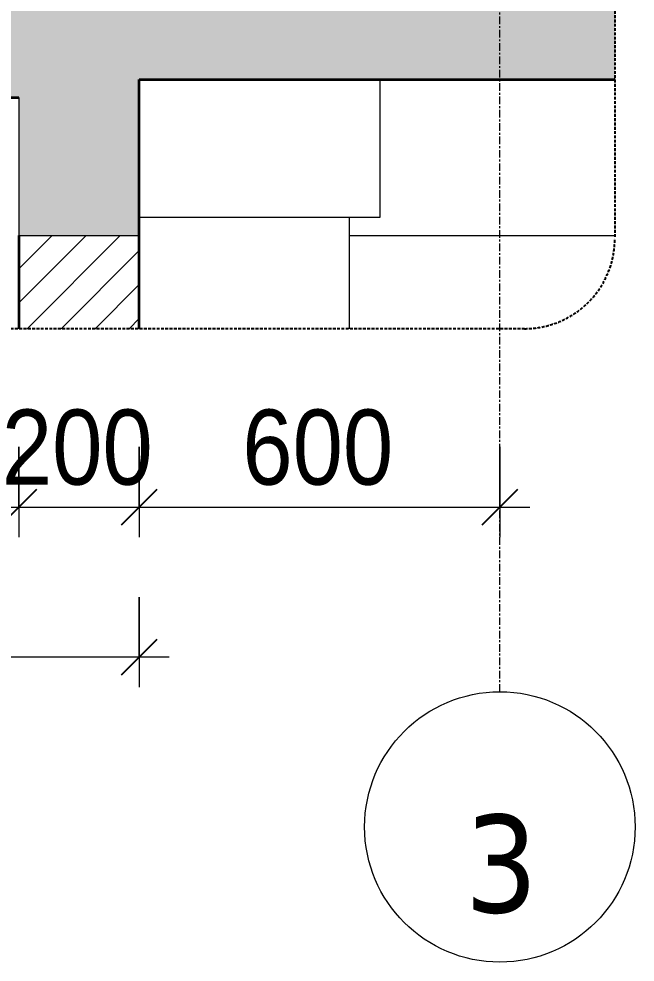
# Model space of a CAD drawing. Header units: millimetres. Extents: x 32270 to 221883, y 3811 to 78637.
# Drawn here: x 66870 to 67895, y 3891 to 5461 of the extents above; entities that cross this region are included whole.
import ezdxf

# ---------------------------------------------------------------- set-up
doc = ezdxf.new("R2010")
doc.units = ezdxf.units.MM
doc.linetypes.add('Grid Line', pattern=[22.225, 12.7, -3.175, 3.175, -3.175])
doc.linetypes.add('Hidden', pattern=[7.14375, 4.7625, -2.38125])
for name, color, linetype, lineweight in [('0-5', 130, 'Continuous', 5), ('A-ANNO-DIMS', 211, 'Continuous', 9), ('A-ANNO-DIMS-50', 211, 'Continuous', 9), ('A-DETL-GENF', 92, 'Continuous', 18), ('A-DETL-GENF-3', 92, 'Hidden', 25), ('A-DETL-GENF-4', 9, 'Continuous', 18), ('A-DETL-MEDM', 33, 'Continuous', 35), ('A-DETL-THIN', 151, 'Continuous', 18), ('A-WALL', 113, 'Continuous', 18), ('A-WALL-2', 7, 'Continuous', 35), ('A-WALL-PATT-2', 111, 'Continuous', 18), ('S-BEAM-1', 250, 'Continuous', 18), ('S-GRID-1', 1, 'Grid Line', 9), ('S-GRID-IDEN', 1, 'Continuous', 9)]:
    doc.layers.add(name, color=color, linetype=linetype, lineweight=lineweight)
doc.styles.add('Tahoma_B', font='tahomabd.ttf', dxfattribs={"height": 162.5})
doc.styles.add('UTM Avo', font='', dxfattribs={"width": 0.9, "height": 125})
doc.styles.get('UTM Avo').set_extended_font_data('UTM Avo')
doc.dimstyles.new('1_Dim_chi_tiet_2_5', dxfattribs={"dimscale": 304.8, "dimtxt": 124.912619, "dimasz": 0.19685, "dimexe": 0.164042, "dimexo": 0.0625, "dimgap": 0.016404, "dimtad": 1, "dimdec": 0, "dimrnd": 5, "dimzin": 0, "dimdsep": 46, "dimtxsty": 'UTM Avo', "dimblk1": 'OBLIQUE', "dimblk2": 'OBLIQUE', "dimsah": 1, "dimcen": 0.09, "dimdle": 0.164042, "dimazin": 0, "dimtfac": 1, "dimtdec": 4, "dimtix": 1, "dimtmove": 0, "dimatfit": 3, "dimfxl": 0.328084, "dimfxlon": 1, "dimtvp": 1, "dimtolj": 1, "dimtzin": 0, "dimarcsym": 2})

# ---------------------------------------------------------------- blocks, each defined once
blk = doc.blocks.new('NCV_TKTC_KET CAU_rvt-3-TKCS_CĂN HỘ LOẠI 3A - MẶT CẮT 2')
at = {"layer": 'S-BEAM-1'}
for p, q in [((42053, 5130), (42053, 5360)), ((42452.7, 5360), (42452.7, 5130)), ((42302.7, 5130), (42053, 5130)), ((42452.7, 5130), (42302.7, 5130)), ((42402.6, 5100), (42843.8, 5100))]:
    blk.add_line(p, q, dxfattribs=at)
blk = doc.blocks.new('BORDER VIEW - BORDER VIEW-3699930-TKCS_CĂN HỘ LOẠI 3A - MẶT CẮT 2')
at = {"layer": 'A-DETL-GENF-3'}
for p, q in [((42843.8, 9245.8), (42843.8, 5095)), ((42693.8, 4945), (33512.6, 4945))]:
    blk.add_line(p, q, dxfattribs=at)
blk.add_arc((42693.8, 5095), 150, 270, 0, dxfattribs=at)
blk = doc.blocks.new('Grid - M_Grid Head - Circle-353313-TKCS_CĂN HỘ LOẠI 3A - MẶT CẮT 2')
at = {"layer": 'S-GRID-IDEN'}
blk.add_circle((33652.6, 4115.7), 225, dxfattribs=at)
blk = doc.blocks.new('DIMBLOCK73-TKCS_CĂN HỘ LOẠI 3A - MẶT CẮT 2')
at = {"layer": 'A-ANNO-DIMS-50'}
for p, q in [((65069.9, 4748.1), (65069.9, 4598.1)), ((65069.9, 4648.1), (65069.9, 4748.1)), ((66870, 4748.1), (66870, 4598.1)), ((66870, 4648.1), (66870, 4748.1)), ((65069.9, 4648.1), (66870, 4648.1))]:
    blk.add_line(p, q, dxfattribs=at)
at = {"layer": 'A-ANNO-DIMS-50', "lineweight": 25}
for p, q in [((65069.9, 4648.1), (65099.9, 4678.1)), ((66870, 4648.1), (66900, 4678.1)), ((65069.9, 4648.1), (65039.9, 4618.1)), ((66870, 4648.1), (66840, 4618.1))]:
    blk.add_line(p, q, dxfattribs=at)
at = {"layer": 'A-ANNO-DIMS-50', "color": 0, "insert": (65798.8, 4810.4), "char_height": 125, "width": 410.824, "attachment_point": 1, "line_spacing_factor": 1.110334, "style": 'UTM Avo'}
blk.add_mtext('1800', dxfattribs=at)
blk = doc.blocks.new('_Oblique')
at = {"color": 0, "linetype": 'ByBlock', "lineweight": -2}
blk.add_line((-0.5, -0.5), (0.5, 0.5), dxfattribs=at)
blk = doc.blocks.new('DIMBLOCK74-TKCS_CĂN HỘ LOẠI 3A - MẶT CẮT 2')
at = {"layer": 'A-ANNO-DIMS-50'}
for p, q in [((66870, 4748.1), (66870, 4598.1)), ((66870, 4648.1), (66870, 4748.1)), ((67070, 4748.1), (67070, 4598.1)), ((67070, 4648.1), (67070, 4748.1)), ((66870, 4648.1), (67070, 4648.1))]:
    blk.add_line(p, q, dxfattribs=at)
at = {"layer": 'A-ANNO-DIMS-50', "lineweight": 25}
for p, q in [((66870, 4648.1), (66900, 4678.1)), ((67070, 4648.1), (67100, 4678.1)), ((66870, 4648.1), (66840, 4618.1)), ((67070, 4648.1), (67040, 4618.1))]:
    blk.add_line(p, q, dxfattribs=at)
at = {"layer": 'A-ANNO-DIMS-50', "color": 0, "insert": (66841.6, 4810.4), "char_height": 125, "width": 308.118, "attachment_point": 1, "line_spacing_factor": 1.110334, "style": 'UTM Avo'}
blk.add_mtext('200', dxfattribs=at)
blk = doc.blocks.new('DIMBLOCK75-TKCS_CĂN HỘ LOẠI 3A - MẶT CẮT 2')
at = {"layer": 'A-ANNO-DIMS-50'}
for p, q in [((67070, 4748.1), (67070, 4598.1)), ((67070, 4648.1), (67070, 4748.1)), ((67669.9, 4748.1), (67669.9, 4598.1)), ((67669.9, 4648.1), (67669.9, 4748.1)), ((67070, 4648.1), (67719.9, 4648.1))]:
    blk.add_line(p, q, dxfattribs=at)
at = {"layer": 'A-ANNO-DIMS-50', "lineweight": 25}
for p, q in [((67070, 4648.1), (67100, 4678.1)), ((67669.9, 4648.1), (67699.9, 4678.1)), ((67070, 4648.1), (67040, 4618.1)), ((67669.9, 4648.1), (67639.9, 4618.1))]:
    blk.add_line(p, q, dxfattribs=at)
at = {"layer": 'A-ANNO-DIMS-50', "color": 0, "insert": (67241.6, 4810.4), "char_height": 125, "width": 308.118, "attachment_point": 1, "line_spacing_factor": 1.110334, "style": 'UTM Avo'}
blk.add_mtext('600', dxfattribs=at)
blk = doc.blocks.new('DIMBLOCK76-TKCS_CĂN HỘ LOẠI 3A - MẶT CẮT 2')
at = {"layer": 'A-ANNO-DIMS-50'}
for p, q in [((58669.9, 4498.1), (58669.9, 4348.1)), ((58669.9, 4398.1), (58669.9, 4498.1)), ((67070, 4498.1), (67070, 4348.1)), ((67070, 4398.1), (67070, 4498.1)), ((67120, 4398.1), (58619.9, 4398.1))]:
    blk.add_line(p, q, dxfattribs=at)
at = {"layer": 'A-ANNO-DIMS-50', "lineweight": 25}
for p, q in [((58669.9, 4398.1), (58699.9, 4428.1)), ((67070, 4398.1), (67100, 4428.1)), ((58669.9, 4398.1), (58639.9, 4368.1)), ((67070, 4398.1), (67040, 4368.1))]:
    blk.add_line(p, q, dxfattribs=at)
at = {"layer": 'A-ANNO-DIMS-50', "color": 0, "insert": (62698.8, 4560.4), "char_height": 125, "width": 410.824, "attachment_point": 1, "line_spacing_factor": 1.110334, "style": 'UTM Avo'}
blk.add_mtext('8400', dxfattribs=at)

msp = doc.modelspace()

# ---------------------------------------------------------------- hatches: boundary and pattern name
at = {"layer": 'A-DETL-GENF-4'}
h = msp.add_hatch(dxfattribs=at)
h.set_pattern_fill('FP_3', color=256, style=0, pattern_type=2)
h.set_pattern_definition([(50, (62709.7, 15875), (364.368, -31.878), [38.1, -419.1]), (355, (62709.7, 15875), (-70.486, 382.113), [30.48, -335.28]), (100.451, (62740.06, 15872.34), (293.885, 350.233), [32.38, -356.18]), (46.184, (62709.7, 15976.6), (542.158, -84.086), [57.15, -628.65]), (96.636, (62754.9, 15969.6), (474.805, 494.855), [48.57, -534.27]), (351.184, (62709.7, 15976.6), (474.81, 494.85), [45.72, -502.92]), (21, (62760.5, 15951.2), (303.2285, -204.5305), [38.1, -419.1]), (326, (62760.5, 15951.2), (123.604, 368.376), [30.48, -335.28]), (71.451, (62785.77, 15934.16), (426.834, 163.843), [32.38, -356.18]), (37.5, (62709.7, 15875), (6.1766, 169.1102), [3.353, -327.863, 3.353, -337.007, -336.55]), (37.5, (62709.7, 15875), (6.1766, 169.1102), [-671.576, 3.353, -333.197]), (7.5, (62709.7, 15875), (133.639, 200.3615), [3.353, -190.703, 3.353, -320.243, -128.27]), (7.5, (62709.7, 15875), (133.639, 200.3615), [-517.652, 3.353, -124.917]), (327.5, (62596.42, 15875), (271.1818, -11.4584), [3.353, -123.647, 3.353, -392.887, -525.78]), (327.5, (62596.42, 15875), (271.1818, -11.4584), [-523.24, 3.353, -522.427]), (317.5, (62545.62, 15875), (296.2585, 50.853), [3.353, -161.747, 3.353, -259.791, -373.38]), (317.5, (62545.62, 15875), (296.2585, 50.853), [-428.244, 3.353, -370.027]), (45, (62709.7, 15875), (-125.7236, 125.7236), []), (45, (62709.7, 16065.5), (-125.7236, 125.7236), [])])
h.paths.add_polyline_path([(62970, 4950), (63270, 4950), (63270, 5330), (66869.9, 5330), (66869.9, 5100), (67070, 5100), (67070, 5360), (67861.2, 5360), (67861.2, 5530), (67070, 5530), (67070, 5500), (63069.9, 5500), (63069.9, 5550), (58669.9, 5550), (58669.9, 4950), (58969.9, 4950), (58969.9, 5380), (62970, 5380)])
h.paths.add_polyline_path([(62059.9, 7810), (62059.9, 7920), (61979.9, 7920), (61979.9, 7810), (62031.8, 7810)])
h.paths.add_polyline_path([(62970, 8350), (63270, 8350), (63270, 8730), (66869.9, 8730), (66869.9, 8500), (67070, 8500), (67070, 8760), (67861.2, 8760), (67861.2, 8930), (67070, 8930), (67070, 8900), (63069.9, 8900), (63069.9, 8950), (58669.9, 8950), (58669.9, 8350), (58969.9, 8350), (58969.9, 8785), (62970, 8785), (62970, 8432.2)])
at = {"layer": 'A-WALL-PATT-2'}
h = msp.add_hatch(dxfattribs=at)
h.set_pattern_fill('FP_8', color=256, style=0, pattern_type=2)
h.set_pattern_definition([(45, (62709.7, 15875), (-28.28427, 28.28427), [])])
h.paths.add_polyline_path([(66870, 4945), (67070, 4945), (67070, 5100), (66870, 5100)])

# ---------------------------------------------------------------- linework, layer by layer
at = {"layer": 'A-DETL-MEDM'}
for p, q in [((67070, 5100), (67070, 5360)), ((67070, 5360), (67603.4, 5360)), ((67603.4, 5360), (67861.2, 5360)), ((63270, 5330), (66869.9, 5330))]:
    msp.add_line(p, q, dxfattribs=at)
at = {"layer": 'A-DETL-THIN'}
for p, q in [((66869.9, 5330), (66869.9, 5100)), ((66869.9, 5100), (67070, 5100))]:
    msp.add_line(p, q, dxfattribs=at)
at = {"layer": 'A-WALL'}
msp.add_line((67420, 4945), (67420, 5130), dxfattribs=at)
at = {"layer": 'A-WALL-2'}
for p, q in [((66870, 5100), (66870, 4945)), ((67070, 4945), (67070, 5100))]:
    msp.add_line(p, q, dxfattribs=at)
at = {"layer": 'S-GRID-1'}
msp.add_line((67669.9, 4340.7), (67669.9, 5590.7), dxfattribs=at)

# ---------------------------------------------------------------- block references
at = {"layer": '0-5'}
msp.add_blockref('NCV_TKTC_KET CAU_rvt-3-TKCS_CĂN HỘ LOẠI 3A - MẶT CẮT 2', (25017.4, 0), dxfattribs=at)
at = {"layer": 'A-DETL-GENF'}
msp.add_blockref('BORDER VIEW - BORDER VIEW-3699930-TKCS_CĂN HỘ LOẠI 3A - MẶT CẮT 2', (25017.4, 0), dxfattribs=at)
at = {"layer": 'S-GRID-IDEN'}
msp.add_blockref('Grid - M_Grid Head - Circle-353313-TKCS_CĂN HỘ LOẠI 3A - MẶT CẮT 2', (34017.4, 0), dxfattribs=at)

# ---------------------------------------------------------------- dimensions: what is measured, and where the dimension line sits
at = {"layer": 'A-ANNO-DIMS'}
for base, p1, p2, override, picture, middle in [((66870, 4648.1), (65069.9, 4748.1), (66870, 4748.1), {"dimpost": '<>', "dimfxl": 1800.071331}, 'DIMBLOCK73-TKCS_CĂN HỘ LOẠI 3A - MẶT CẮT 2', (65970, 4717.7)), ((67070, 4648.1), (66870, 4748.1), (67070, 4748.1), {"dimpost": '<>', "dimfxl": 200}, 'DIMBLOCK74-TKCS_CĂN HỘ LOẠI 3A - MẶT CẮT 2', (66970, 4717.7)), ((67669.9, 4648.1), (67070, 4748.1), (67669.9, 4748.1), {"dimpost": '<>', "dimfxl": 599.928669}, 'DIMBLOCK75-TKCS_CĂN HỘ LOẠI 3A - MẶT CẮT 2', (67370, 4717.7)), ((58669.9, 4398.1), (67070, 4498.1), (58669.9, 4498.1), {"dimpost": '<>', "dimfxl": 8400.071331}, 'DIMBLOCK76-TKCS_CĂN HỘ LOẠI 3A - MẶT CẮT 2', (62870, 4467.7))]:
    dim = msp.add_linear_dim(base=base, p1=p1, p2=p2, dimstyle='1_Dim_chi_tiet_2_5', override=override, dxfattribs=at)
    dim.commit()
    dim.dimension.update_dxf_attribs({"geometry": picture, "text_midpoint": middle})

# ---------------------------------------------------------------- next in the draw order: texts
at = {"layer": 'S-GRID-IDEN', "insert": (67672.3, 4053.2), "char_height": 162.5, "width": 145.5, "attachment_point": 5, "line_spacing_factor": 0.996129, "style": 'Tahoma_B', "bg_fill": 3, "box_fill_scale": 1.25, "bg_fill_color": 256, "bg_fill_true_color": 13158600, "bg_fill_transparency": 0}
msp.add_mtext('\\pt634.99962,1269.99925,1905.0005,2540.00013,3174.99975,3809.99937,4445.00062,5080.00025,5714.99987,6349.9995,6985.00075,7620.00037,8255,8889.99962,9524.99925,10160.0005,10795.00013,11429.99975,12064.99938,12700.00063,13335.00025,13969.99988,14604.9995,15240.00075,15875.00038,16510,17144.99963,17779.99925,18415.0005,19050.00013,19684.99975,20319.99938;3', dxfattribs=at)

doc.saveas('drawing.dxf')
